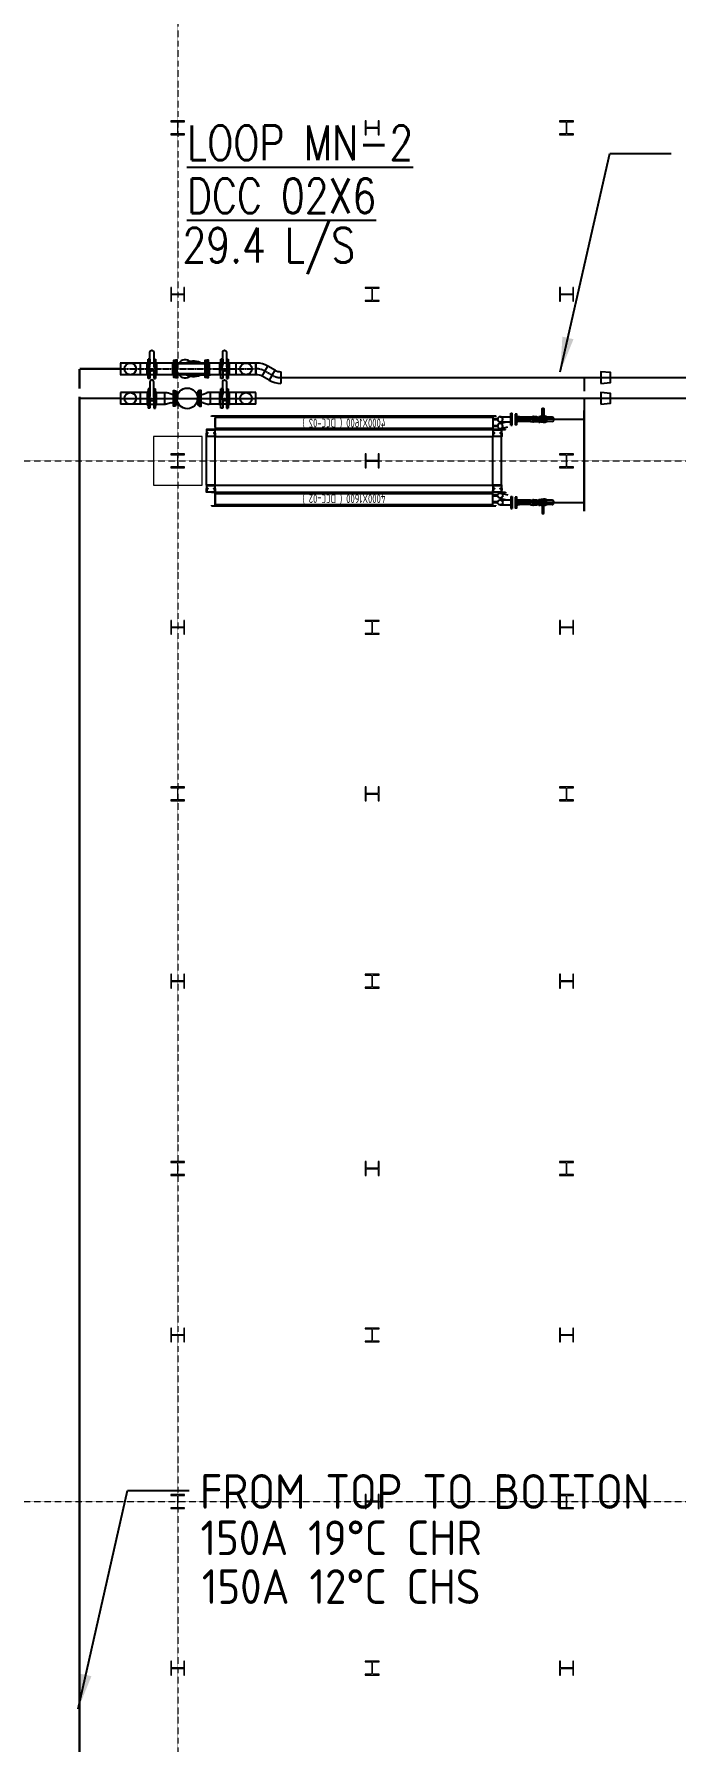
# Model space of a CAD drawing. Extents: x -32000 to 363140, y -29000 to 144266.
# Drawn here: x 99933 to 109173, y 41537 to 66150 of the extents above; entities that cross this region are included whole.
import ezdxf
from ezdxf.enums import TextEntityAlignment as Align

# ---------------------------------------------------------------- set-up
doc = ezdxf.new("R2010")
doc.units = 0
doc.header["$LTSCALE"] = 10
for name, pattern in [('H12PL25$0$JJP_三點線', [0.9, 0.3, -0.15, 0, -0.15, 0, -0.15, 0, -0.15]), ('XFM1P20-200k$0$CENTER2', [1.125, 0.75, -0.125, 0.125, -0.125]), ('XFM1Q20-200k$0$CENTER', [2, 1.25, -0.25, 0.25, -0.25]), ('XFM1Q20-200k$0$CENTER2', [1.125, 0.75, -0.125, 0.125, -0.125])]:
    doc.linetypes.add(name, pattern=pattern)
for name, color, linetype in [('H12PL25$0$S-COL', 252, 'Continuous'), ('H12PL25$0$S-GRID', 252, 'Continuous'), ('XFM1P20-200k$0$$0$M-PIPE-TEXT', 3, 'Continuous'), ('XFM1P20-200k$0$$0$M-PIPE-TEXT-ARROR', 91, 'Continuous'), ('XFM1P20-200k$0$M-PIPE-CHWR20', 110, 'Continuous'), ('XFM1P20-200k$0$M-PIPE-CHWS12', 130, 'Continuous'), ('XFM1P20-200k$0$M-PIPE-CHWS12_CL', 132, 'XFM1P20-200k$0$CENTER2'), ('XFM1Q20-200k$0$12P7-M-SUP-DCC-L1', 7, 'Continuous'), ('XFM1Q20-200k$0$C-CDCC', 22, 'Continuous'), ('XFM1Q20-200k$0$M-CWTR-TEXT', 4, 'Continuous'), ('XFM1Q20-200k$0$M-PIPE-CHWR20', 110, 'Continuous'), ('XFM1Q20-200k$0$M-PIPE-CHWS12', 130, 'Continuous'), ('XFM1Q20-200k$0$M-PIPE-CHWS12_CL', 132, 'XFM1Q20-200k$0$CENTER2'), ('XFM1Q20-200k$0$MAU&DCC Valve Station$0$M-CWTR-VAVE', 4, 'Continuous'), ('XFM1Q20-200k$0$U-PCW-V', 2, 'Continuous')]:
    doc.layers.add(name, color=color, linetype=linetype)
doc.styles.add('XFM1P20-200k$0$$0$aa-txt', font='isocp.shx', dxfattribs={"bigfont": 'chineset.shx'})
doc.styles.add('XFM1Q20-200k$0$12P7-XCM2P10$0$AA-TXT', font='simplex.shx', dxfattribs={"bigfont": 'china.shx'})
doc.styles.add('XFM1Q20-200k$0$aa-txt', font='isocp.shx', dxfattribs={"bigfont": 'chineset.shx'})
doc.dimstyles.new('XFM1P20-200k$0$$0$adim-200', dxfattribs={"dimscale": 200, "dimtxt": 0.3, "dimasz": 2.5, "dimexe": 0.1, "dimexo": 0.5, "dimgap": 0.15, "dimtad": 0, "dimdec": 4, "dimzin": 3, "dimdsep": 46, "dimtxsty": 'XFM1P20-200k$0$$0$aa-txt', "dimcen": 2.5, "dimclrd": 256, "dimclre": 256, "dimclrt": 256, "dimadec": 0, "dimazin": 0, "dimtfac": 1, "dimtdec": 4, "dimtmove": 0, "dimatfit": 3, "dimfxl": 1, "dimtolj": 1, "dimtzin": 0, "dimarcsym": 0})

# ---------------------------------------------------------------- blocks, each defined once
blk = doc.blocks.new('H12PL25')
at = {"layer": 'H12PL25$0$S-COL', "lineweight": 0, "flags": 128}
for points in [[(102100, 64700), (102100, 64712), (102017, 64712, -0.41421356), (102004, 64725), (102004, 64875, -0.41421356), (102017, 64888), (102100, 64888), (102100, 64900), (101900, 64900), (101900, 64888), (101983, 64888, -0.41421356), (101996, 64875), (101996, 64725, -0.41421356), (101983, 64712), (101900, 64712), (101900, 64700)], [(104900, 64900), (104888, 64900), (104888, 64817, -0.41421356), (104875, 64804), (104725, 64804, -0.41421356), (104712, 64817), (104712, 64900), (104700, 64900), (104700, 64700), (104712, 64700), (104712, 64783, -0.41421356), (104725, 64796), (104875, 64796, -0.41421356), (104888, 64783), (104888, 64700), (104900, 64700)], [(107700, 64700), (107700, 64712), (107617, 64712, -0.41421356), (107604, 64725), (107604, 64875, -0.41421356), (107617, 64888), (107700, 64888), (107700, 64900), (107500, 64900), (107500, 64888), (107583, 64888, -0.41421356), (107596, 64875), (107596, 64725, -0.41421356), (107583, 64712), (107500, 64712), (107500, 64700)], [(102100, 62500), (102088, 62500), (102088, 62417, -0.41421356), (102075, 62404), (101925, 62404, -0.41421356), (101912, 62417), (101912, 62500), (101900, 62500), (101900, 62300), (101912, 62300), (101912, 62383, -0.41421356), (101925, 62396), (102075, 62396, -0.41421356), (102088, 62383), (102088, 62300), (102100, 62300)], [(104900, 62300), (104900, 62312), (104817, 62312, -0.41421356), (104804, 62325), (104804, 62475, -0.41421356), (104817, 62488), (104900, 62488), (104900, 62500), (104700, 62500), (104700, 62488), (104783, 62488, -0.41421356), (104796, 62475), (104796, 62325, -0.41421356), (104783, 62312), (104700, 62312), (104700, 62300)], [(107700, 62500), (107688, 62500), (107688, 62417, -0.41421356), (107675, 62404), (107525, 62404, -0.41421356), (107512, 62417), (107512, 62500), (107500, 62500), (107500, 62300), (107512, 62300), (107512, 62383, -0.41421356), (107525, 62396), (107675, 62396, -0.41421356), (107688, 62383), (107688, 62300), (107700, 62300)], [(102100, 59900), (102100, 59912), (102017, 59912, -0.41421356), (102004, 59925), (102004, 60075, -0.41421356), (102017, 60088), (102100, 60088), (102100, 60100), (101900, 60100), (101900, 60088), (101983, 60088, -0.41421356), (101996, 60075), (101996, 59925, -0.41421356), (101983, 59912), (101900, 59912), (101900, 59900)], [(104900, 60100), (104888, 60100), (104888, 60017, -0.41421356), (104875, 60004), (104725, 60004, -0.41421356), (104712, 60017), (104712, 60100), (104700, 60100), (104700, 59900), (104712, 59900), (104712, 59983, -0.41421356), (104725, 59996), (104875, 59996, -0.41421356), (104888, 59983), (104888, 59900), (104900, 59900)], [(107700, 59900), (107700, 59912), (107617, 59912, -0.41421356), (107604, 59925), (107604, 60075, -0.41421356), (107617, 60088), (107700, 60088), (107700, 60100), (107500, 60100), (107500, 60088), (107583, 60088, -0.41421356), (107596, 60075), (107596, 59925, -0.41421356), (107583, 59912), (107500, 59912), (107500, 59900)], [(102100, 57700), (102088, 57700), (102088, 57617, -0.41421356), (102075, 57604), (101925, 57604, -0.41421356), (101912, 57617), (101912, 57700), (101900, 57700), (101900, 57500), (101912, 57500), (101912, 57583, -0.41421356), (101925, 57596), (102075, 57596, -0.41421356), (102088, 57583), (102088, 57500), (102100, 57500)], [(104900, 57500), (104900, 57512), (104817, 57512, -0.41421356), (104804, 57525), (104804, 57675, -0.41421356), (104817, 57688), (104900, 57688), (104900, 57700), (104700, 57700), (104700, 57688), (104783, 57688, -0.41421356), (104796, 57675), (104796, 57525, -0.41421356), (104783, 57512), (104700, 57512), (104700, 57500)], [(107700, 57700), (107688, 57700), (107688, 57617, -0.41421356), (107675, 57604), (107525, 57604, -0.41421356), (107512, 57617), (107512, 57700), (107500, 57700), (107500, 57500), (107512, 57500), (107512, 57583, -0.41421356), (107525, 57596), (107675, 57596, -0.41421356), (107688, 57583), (107688, 57500), (107700, 57500)], [(102100, 55100), (102100, 55112), (102017, 55112, -0.41421356), (102004, 55125), (102004, 55275, -0.41421356), (102017, 55288), (102100, 55288), (102100, 55300), (101900, 55300), (101900, 55288), (101983, 55288, -0.41421356), (101996, 55275), (101996, 55125, -0.41421356), (101983, 55112), (101900, 55112), (101900, 55100)], [(104900, 55300), (104888, 55300), (104888, 55217, -0.41421356), (104875, 55204), (104725, 55204, -0.41421356), (104712, 55217), (104712, 55300), (104700, 55300), (104700, 55100), (104712, 55100), (104712, 55183, -0.41421356), (104725, 55196), (104875, 55196, -0.41421356), (104888, 55183), (104888, 55100), (104900, 55100)], [(107700, 55100), (107700, 55112), (107617, 55112, -0.41421356), (107604, 55125), (107604, 55275, -0.41421356), (107617, 55288), (107700, 55288), (107700, 55300), (107500, 55300), (107500, 55288), (107583, 55288, -0.41421356), (107596, 55275), (107596, 55125, -0.41421356), (107583, 55112), (107500, 55112), (107500, 55100)], [(102100, 52600), (102088, 52600), (102088, 52517, -0.41421356), (102075, 52504), (101925, 52504, -0.41421356), (101912, 52517), (101912, 52600), (101900, 52600), (101900, 52400), (101912, 52400), (101912, 52483, -0.41421356), (101925, 52496), (102075, 52496, -0.41421356), (102088, 52483), (102088, 52400), (102100, 52400)], [(104900, 52400), (104900, 52412), (104817, 52412, -0.41421356), (104804, 52425), (104804, 52575, -0.41421356), (104817, 52588), (104900, 52588), (104900, 52600), (104700, 52600), (104700, 52588), (104783, 52588, -0.41421356), (104796, 52575), (104796, 52425, -0.41421356), (104783, 52412), (104700, 52412), (104700, 52400)], [(107700, 52600), (107688, 52600), (107688, 52517, -0.41421356), (107675, 52504), (107525, 52504, -0.41421356), (107512, 52517), (107512, 52600), (107500, 52600), (107500, 52400), (107512, 52400), (107512, 52483, -0.41421356), (107525, 52496), (107675, 52496, -0.41421356), (107688, 52483), (107688, 52400), (107700, 52400)], [(102100, 49700), (102100, 49712), (102017, 49712, -0.41421356), (102004, 49725), (102004, 49875, -0.41421356), (102017, 49888), (102100, 49888), (102100, 49900), (101900, 49900), (101900, 49888), (101983, 49888, -0.41421356), (101996, 49875), (101996, 49725, -0.41421356), (101983, 49712), (101900, 49712), (101900, 49700)], [(104900, 49900), (104888, 49900), (104888, 49817, -0.41421356), (104875, 49804), (104725, 49804, -0.41421356), (104712, 49817), (104712, 49900), (104700, 49900), (104700, 49700), (104712, 49700), (104712, 49783, -0.41421356), (104725, 49796), (104875, 49796, -0.41421356), (104888, 49783), (104888, 49700), (104900, 49700)], [(107700, 49700), (107700, 49712), (107617, 49712, -0.41421356), (107604, 49725), (107604, 49875, -0.41421356), (107617, 49888), (107700, 49888), (107700, 49900), (107500, 49900), (107500, 49888), (107583, 49888, -0.41421356), (107596, 49875), (107596, 49725, -0.41421356), (107583, 49712), (107500, 49712), (107500, 49700)], [(102100, 47500), (102088, 47500), (102088, 47417, -0.41421356), (102075, 47404), (101925, 47404, -0.41421356), (101912, 47417), (101912, 47500), (101900, 47500), (101900, 47300), (101912, 47300), (101912, 47383, -0.41421356), (101925, 47396), (102075, 47396, -0.41421356), (102088, 47383), (102088, 47300), (102100, 47300)], [(104900, 47300), (104900, 47312), (104817, 47312, -0.41421356), (104804, 47325), (104804, 47475, -0.41421356), (104817, 47488), (104900, 47488), (104900, 47500), (104700, 47500), (104700, 47488), (104783, 47488, -0.41421356), (104796, 47475), (104796, 47325, -0.41421356), (104783, 47312), (104700, 47312), (104700, 47300)], [(107700, 47500), (107688, 47500), (107688, 47417, -0.41421356), (107675, 47404), (107525, 47404, -0.41421356), (107512, 47417), (107512, 47500), (107500, 47500), (107500, 47300), (107512, 47300), (107512, 47383, -0.41421356), (107525, 47396), (107675, 47396, -0.41421356), (107688, 47383), (107688, 47300), (107700, 47300)], [(102100, 44900), (102100, 44912), (102017, 44912, -0.41421356), (102004, 44925), (102004, 45075, -0.41421356), (102017, 45088), (102100, 45088), (102100, 45100), (101900, 45100), (101900, 45088), (101983, 45088, -0.41421356), (101996, 45075), (101996, 44925, -0.41421356), (101983, 44912), (101900, 44912), (101900, 44900)], [(104900, 45100), (104888, 45100), (104888, 45017, -0.41421356), (104875, 45004), (104725, 45004, -0.41421356), (104712, 45017), (104712, 45100), (104700, 45100), (104700, 44900), (104712, 44900), (104712, 44983, -0.41421356), (104725, 44996), (104875, 44996, -0.41421356), (104888, 44983), (104888, 44900), (104900, 44900)], [(107700, 44900), (107700, 44912), (107617, 44912, -0.41421356), (107604, 44925), (107604, 45075, -0.41421356), (107617, 45088), (107700, 45088), (107700, 45100), (107500, 45100), (107500, 45088), (107583, 45088, -0.41421356), (107596, 45075), (107596, 44925, -0.41421356), (107583, 44912), (107500, 44912), (107500, 44900)], [(102100, 42700), (102088, 42700), (102088, 42617, -0.41421356), (102075, 42604), (101925, 42604, -0.41421356), (101912, 42617), (101912, 42700), (101900, 42700), (101900, 42500), (101912, 42500), (101912, 42583, -0.41421356), (101925, 42596), (102075, 42596, -0.41421356), (102088, 42583), (102088, 42500), (102100, 42500)], [(104900, 42500), (104900, 42512), (104817, 42512, -0.41421356), (104804, 42525), (104804, 42675, -0.41421356), (104817, 42688), (104900, 42688), (104900, 42700), (104700, 42700), (104700, 42688), (104783, 42688, -0.41421356), (104796, 42675), (104796, 42525, -0.41421356), (104783, 42512), (104700, 42512), (104700, 42500)], [(107700, 42700), (107688, 42700), (107688, 42617, -0.41421356), (107675, 42604), (107525, 42604, -0.41421356), (107512, 42617), (107512, 42700), (107500, 42700), (107500, 42500), (107512, 42500), (107512, 42583, -0.41421356), (107525, 42596), (107675, 42596, -0.41421356), (107688, 42583), (107688, 42500), (107700, 42500)]]:
    blk.add_lwpolyline(points, format="xyb", close=True, dxfattribs=at)
blk.add_lwpolyline([(101650, 59650), (102350, 59650), (102350, 60350), (101650, 60350)], close=True, dxfattribs=at)
at = {"layer": 'H12PL25$0$S-GRID', "linetype": 'H12PL25$0$JJP_三點線', "lineweight": 0}
for p, q in [((102000, 128250), (102000, -28000)), ((-29000, 60000), (289600, 60000)), ((-29000, 45000), (289600, 45000))]:
    blk.add_line(p, q, dxfattribs=at)
blk = doc.blocks.new('XFM1Q20-200k$0$A$C858cf4fa')
at = {"layer": 'XFM1Q20-200k$0$C-CDCC'}
for p, q in [((-149, 62), (-149, 237)), ((-131, 237), (-149, 237)), ((-131, 62), (-149, 62)), ((-131, 62), (-131, 237)), ((22, 186), (-131, 186)), ((20, 113), (-131, 113)), ((11, 16), (-87, 42)), ((31, 86), (-68, 113)), ((-55, 0), (-55, 10)), ((4176, 0), (-55, 0)), ((59, 155), (125, 155)), ((59, 143), (125, 143)), ((59, 57), (125, 57)), ((59, 45), (125, 45)), ((85, 200), (85, 190)), ((4176, 200), (85, 200)), ((125, 200), (125, 0)), ((4126, 180), (125, 180)), ((4126, 20), (125, 20)), ((4126, 200), (4126, 0)), ((4126, 200), (4126, 0)), ((4126, 36), (4126, 164)), ((4176, 190), (4176, 200)), ((4176, 10), (4176, 0))]:
    blk.add_line(p, q, dxfattribs=at)
for centre in [(22, 149), (22, 51)]:
    blk.add_circle(centre, 36.5, dxfattribs=at)
at = {"layer": 'XFM1Q20-200k$0$C-CDCC', "style": 'XFM1Q20-200k$0$aa-txt', "width": 0.8}
blk.add_text('4000X1600 ( DCC-02 )', height=125, dxfattribs=at).set_placement((2270, 96), align=Align.MIDDLE)
blk = doc.blocks.new('XFM1Q20-200k$0$A$Cb56c667e')
at = {"layer": 'XFM1Q20-200k$0$12P7-M-SUP-DCC-L1'}
for points in [[(46, 135), (0, 116), (47, 0), (93, 19), (86, 37), (83, 36), (89, 20), (49, 4), (4, 114), (45, 130), (51, 115), (54, 116)], [(46, 135), (93, 153), (140, 37), (93, 19), (86, 37), (89, 38), (95, 23), (135, 39), (91, 149), (51, 133), (57, 117), (54, 116)]]:
    blk.add_lwpolyline(points, close=True, dxfattribs=at)
blk = doc.blocks.new('XFM1Q20-200k$0$R6-4')
for p, q in [((-5.7, 0), (5.7, 0)), ((-5.7, 0), (-5.7, -1)), ((-8.4, -14), (-8.4, -12.4)), ((8.4, -14), (-8.4, -14)), ((-6.2, -4.1), (-7.9, -9.3)), ((5.7, 0), (5.7, -1)), ((6.2, -4.1), (7.9, -9.3)), ((8.4, -14), (8.4, -12.4))]:
    blk.add_line(p, q)
for centre, start, end in [((1.6, -12.4), 161.7321, 180), ((-15.7, -1), 341.7321, 0), ((15.7, -1), 180, 198.2679), ((-1.6, -12.4), 0, 18.2679)]:
    blk.add_arc(centre, 10, start, end)
blk = doc.blocks.new('XFM1Q20-200k$0$BV-150V-T1')
at = {"color": 0, "linetype": 'ByBlock'}
for p, q in [((-5.2, 9.6), (-6.7, 9.6)), ((-6.7, -9.6), (-6.7, 9.6)), ((-2.7, 14), (-5.2, 14)), ((-5.2, -14), (-5.2, 14)), ((2.7, 14), (5.2, 14)), ((5.2, 14), (5.2, -14)), ((5.2, 9.6), (6.7, 9.6)), ((6.7, 9.6), (6.7, -9.6)), ((-5.2, -9.6), (-6.7, -9.6)), ((-2.7, -14), (-5.2, -14)), ((2.7, -8.4), (-2.7, -8.4)), ((2.7, -14), (5.2, -14)), ((5.2, -9.6), (6.7, -9.6))]:
    blk.add_line(p, q, dxfattribs=at)
blk.add_lwpolyline([(-2.7, 7.5), (-2.7, 24, -1), (2.7, 24), (2.7, 7.7, 0.028765), (2.9, 4.2), (3.3, 0.3, -1.044614), (-3.3, 0), (-2.9, 4.1, 0.028765)], format="xyb", close=True, dxfattribs=at)
for points in [[(-2.7, 14), (-2.7, 6.1)], [(2.7, 14), (2.7, 6.3)], [(-2.7, -2), (-2.7, -14)], [(2.7, -2), (2.7, -14)]]:
    blk.add_lwpolyline(points, dxfattribs=at)
blk = doc.blocks.new('XFM1Q20-200k$0$YS-05-B')
at = {"layer": 'XFM1Q20-200k$0$U-PCW-V', "color": 0}
for p, q in [((46.4, 7.4), (6.3, 7.4)), ((46.4, -7.4), (6.3, -7.4))]:
    blk.add_line(p, q, dxfattribs=at)
for points in [[(1.4, -8.2), (0, -8.2), (0, 8.2), (1.4, 8.2)], [(3.8, -12.6), (1.4, -12.6), (1.4, 12.6), (3.8, 12.6), (3.8, -12.6)], [(3.8, -12.6), (6.2, -12.6), (6.2, 12.6), (3.8, 12.6), (3.8, -12.6)], [(48.8, -12.6), (46.4, -12.6), (46.4, 12.6), (48.8, 12.6), (48.8, -12.6)], [(48.8, -12.6), (51.2, -12.6), (51.2, 12.6), (48.8, 12.6), (48.8, -12.6)], [(51.2, -8.2), (52.6, -8.2), (52.6, 8.2), (51.2, 8.2)]]:
    blk.add_lwpolyline(points, dxfattribs=at)
for points in [[(16.1, 12.9, 0.133256), (12.8, 12, 0.106756), (9.7, 9.1, 0.036777), (8.7, 7.4, 0.036777)], [(24.6, 10.4, 0.064337), (22.5, 12, 0.133256), (19.2, 12.9)], [(8.7, -7.4, 0.036777), (9.7, -9.1, 0.106756), (12.8, -12, 0.133256), (16.1, -12.9)], [(19.2, -12.9, 0.133256), (22.5, -12, 0.064337), (24.6, -10.4, 0.064337)]]:
    blk.add_lwpolyline(points, format="xyb", dxfattribs=at)
for centre, radius, start, end in [((17.7, 3.6), 9.45, 80.5245, 99.4755), ((24.8, 0), 10.1, 121.7693, 132.5173), ((29.9, -12), 23, 57.3698, 116.9234), ((17.7, -3.6), 9.45, 260.5245, 279.4755), ((24.8, 0), 10.1, 227.4827, 238.2307), ((29.9, 12), 23, 243.0766, 302.6302)]:
    blk.add_arc(centre, radius, start, end, dxfattribs=at)
blk = doc.blocks.new('XFM1Q20-200k')
at = {"layer": 'XFM1Q20-200k$0$12P7-M-SUP-DCC-L1'}
for p, q in [((102414, 59650), (102414, 60350)), ((102539, 60450), (106540, 60450)), ((102539, 59650), (102539, 60350)), ((102539, 60350), (106540, 60350)), ((106540, 59650), (106540, 60350)), ((106665, 59650), (106665, 60350)), ((102539, 59650), (106540, 59650)), ((102539, 59550), (106540, 59550))]:
    blk.add_line(p, q, dxfattribs=at)
at = {"layer": 'XFM1Q20-200k$0$M-PIPE-CHWR20'}
for p, q in [((101560, 60984, 0), (101174, 60984, 0)), ((101174, 60984, 0), (101174, 60816, 0)), ((101174, 60900, 0), (103127, 60900, 0)), ((101560, 60816, 0), (101174, 60816, 0)), ((101460, 60984, 0), (101460, 60816, 0)), ((101691, 60984, 0), (101805, 60984, 0)), ((101691, 60816, 0), (101805, 60816, 0)), ((101962, 60978, 0), (101962, 60903, 0)), ((101964, 60978, 0), (101962, 60978, 0)), ((101962, 60827, 0), (101962, 60903, 0)), ((101964, 60827, 0), (101962, 60827, 0)), ((101964, 61008, 0), (101964, 60903, 0)), ((101964, 61008, 0), (101979, 61008, 0)), ((101964, 60798, 0), (101964, 60903, 0)), ((101964, 60798, 0), (101979, 60798, 0)), ((101979, 61008, 0), (101979, 60903, 0)), ((101980, 61007, 0), (101979, 61008, 0)), ((101979, 60798, 0), (101979, 60903, 0)), ((101980, 60799, 0), (101979, 60798, 0)), ((101980, 60903, 0), (101980, 61007, 0)), ((101980, 60903, 0), (101980, 60799, 0)), ((101995, 60973, 0), (101982, 60973, 0)), ((101990, 60833, 0), (101982, 60833, 0)), ((101990, 60833, 0), (101990, 60973, 0)), ((102284, 60967, 0), (102284, 60903, 0)), ((102284, 60833, 0), (102284, 60903, 0)), ((102284, 60833, 0), (102294, 60833, 0)), ((102286, 60973, 0), (102294, 60973, 0)), ((102296, 61007, 0), (102297, 61008, 0)), ((102296, 60903, 0), (102296, 61007, 0)), ((102296, 60903, 0), (102296, 60799, 0)), ((102296, 60799, 0), (102297, 60798, 0)), ((102297, 61008, 0), (102297, 60903, 0)), ((102312, 61008, 0), (102297, 61008, 0)), ((102297, 60798, 0), (102297, 60903, 0)), ((102312, 60798, 0), (102297, 60798, 0)), ((102312, 61008, 0), (102312, 60903, 0)), ((102312, 60978, 0), (102314, 60978, 0)), ((102312, 60798, 0), (102312, 60903, 0)), ((102312, 60827, 0), (102314, 60827, 0)), ((102314, 60978, 0), (102314, 60903, 0)), ((102314, 60827, 0), (102314, 60903, 0)), ((103127, 60984, 0), (102467, 60984, 0)), ((103127, 60816, 0), (102467, 60816, 0)), ((102842, 60816, 0), (102842, 60984, 0)), ((103127, 60816, 0), (103127, 60984, 0))]:
    blk.add_line(p, q, dxfattribs=at)
at = {"layer": 'XFM1Q20-200k$0$M-PIPE-CHWR20', "elevation": 0}
for points in [[(101961, 61014), (101961, 60786), (101938, 60786), (101938, 61014)], [(102314, 61014), (102314, 60786), (102338, 60786), (102338, 61014)]]:
    blk.add_lwpolyline(points, close=True, dxfattribs=at)
at = {"layer": 'XFM1Q20-200k$0$M-PIPE-CHWR20'}
for centre, radius in [((102138, 60900, 0), 149), ((101317, 60900, 0), 84), ((102984, 60900, 0), 84)]:
    blk.add_circle(centre, radius, dxfattribs=at)
for centre, radius, start, end in [((101982, 60975, 0), 2, 180, 270), ((101982, 60831, 0), 2, 90, 180), ((102005, 60984, 0), 15, 227.6297, 291.3232), ((102005, 60816, 0), 15, 68.6768, 132.3703), ((102271, 60975, 0), 15, 255, 315), ((102271, 60825, 0), 15, 45, 105), ((102271, 60974, 0), 15, 315, 355.3609), ((102271, 60826, 0), 15, 4.6391, 45), ((102294, 60975, 0), 2, 270, 0), ((102294, 60831, 0), 2, 0, 90)]:
    blk.add_arc(centre, radius, start, end, dxfattribs=at)
at = {"layer": 'XFM1Q20-200k$0$M-PIPE-CHWS12'}
for p, q in [((103127, 61410, 0), (101170, 61410, 0)), ((101174, 61410, 0), (101174, 61242, 0)), ((101460, 61410, 0), (101460, 61242, 0)), ((102842, 61242, 0), (102842, 61410, 0)), ((103127, 61242, 0), (103127, 61410, 0)), ((103132, 61242, 0), (103132, 61410, 0)), ((103216, 61219, 0), (103300, 61365, 0)), ((103409, 61302, 0), (103300, 61365, 0)), ((103400, 61307, 0), (103316, 61161, 0)), ((103127, 61242, 0), (101170, 61242, 0)), ((102185, 61242, 0), (102471, 61242, 0)), ((103316, 61161, 0), (103216, 61219, 0)), ((103484, 61284, 0), (103484, 61116, 0))]:
    blk.add_line(p, q, dxfattribs=at)
for centre in [(101317, 61326, 0), (102984, 61326, 0)]:
    blk.add_circle(centre, 84, dxfattribs=at)
for centre, radius, start, end in [((103132, 61074, 0), 336, 60, 90), ((103484, 61452, 0), 168, 240, 270), ((103132, 61074, 0), 168, 60, 90), ((103484, 61452, 0), 336, 240, 270)]:
    blk.add_arc(centre, radius, start, end, dxfattribs=at)
at = {"layer": 'XFM1Q20-200k$0$M-PIPE-CHWS12_CL', "linetype": 'XFM1Q20-200k$0$CENTER'}
for p, q in [((101170, 61326, 0), (103127, 61326, 0)), ((103358, 61234, 0), (103258, 61292, 0))]:
    blk.add_line(p, q, dxfattribs=at)
at = {"layer": 'XFM1Q20-200k$0$M-PIPE-CHWS12_CL'}
for centre, start, end in [((103132, 61074, 0), 60, 90), ((103484, 61452, 0), 240, 270)]:
    blk.add_arc(centre, 252, start, end, dxfattribs=at)
at = {"xscale": -1}
blk.add_blockref('XFM1Q20-200k$0$A$C858cf4fa', (106665, 60450), dxfattribs=at)
at = {"xscale": -1, "rotation": 291.9999999999982}
for p in [(102432, 60307), (106558, 60307)]:
    blk.add_blockref('XFM1Q20-200k$0$A$Cb56c667e', p, dxfattribs=at)
for name, p, rotation in [('XFM1Q20-200k$0$A$Cb56c667e', (102432, 59693), 247.9999999999999), ('XFM1Q20-200k$0$A$Cb56c667e', (106558, 59693), 247.9999999999999), ('XFM1Q20-200k$0$A$C858cf4fa', (106665, 59550), 180)]:
    blk.add_blockref(name, p, dxfattribs=dict(rotation=rotation))
at = {"layer": 'XFM1Q20-200k$0$M-PIPE-CHWR20', "yscale": 10.00000000000002}
for p, xscale, zscale in [((101627, 60900, 0), -10.00000000000002, 10.00000000000001), ((102675, 60900, 0), 10.00000000000002, 10.00000000000002)]:
    blk.add_blockref('XFM1Q20-200k$0$BV-150V-T1', p, dxfattribs=dict(at, xscale=xscale, zscale=zscale))
at = {"layer": 'XFM1Q20-200k$0$M-PIPE-CHWR20'}
for p, xscale, yscale, zscale, rotation in [((101948, 60900, 0), -10.00000000000001, 10.00000000000001, 10.00000000000001, 270), ((102328, 60900, 0), 10, 10, 10, 90)]:
    blk.add_blockref('XFM1Q20-200k$0$R6-4', p, dxfattribs=dict(at, xscale=xscale, yscale=yscale, zscale=zscale, rotation=rotation))
at = {"layer": 'XFM1Q20-200k$0$MAU&DCC Valve Station$0$M-CWTR-VAVE'}
for name, p, xscale, yscale, zscale in [('XFM1Q20-200k$0$BV-150V-T1', (101627, 61326, 0), 10.00000000000001, 10.00000000000001, 10.00000000000001), ('XFM1Q20-200k$0$BV-150V-T1', (102675, 61326, 0), 10.00000000000001, 10.00000000000001, 10.00000000000001), ('XFM1Q20-200k$0$YS-05-B', (101930, 61326, 0), 10, 10, 10)]:
    blk.add_blockref(name, p, dxfattribs=dict(at, xscale=xscale, yscale=yscale, zscale=zscale))
at = {"layer": 'DEFPOINTS', "color": 6, "style": 'XFM1Q20-200k$0$12P7-XCM2P10$0$AA-TXT', "width": 0.8}
blk.add_text('29.4 L/S', height=500, dxfattribs=at).set_placement((102069, 63107, 0), align=Align.MIDDLE_LEFT)
at = {"layer": 'XFM1Q20-200k$0$M-CWTR-TEXT', "style": 'XFM1Q20-200k$0$12P7-XCM2P10$0$AA-TXT', "width": 0.8}
for s, p in [('%%ULOOP MN-2', (102133, 64585, 0)), ('%%UDCC 02X6', (102133, 63820, 0))]:
    blk.add_text(s, height=500, dxfattribs=at).set_placement(p, align=Align.MIDDLE_LEFT)
blk = doc.blocks.new('XFM1P20-200k$0$0BV-50')
for p, q in [((0, -3.1), (0, 2.9)), ((0.3, 3.9), (1.8, 3.9)), ((0.3, 2), (1.8, 2)), ((3.3, 3.7), (2, 3.7)), ((2, -3.9), (2, 3.7)), ((3.4, -4.4), (3.4, 4.1)), ((7.1, 4.2), (3.5, 4.2)), ((5, -2.8), (5, 1.9)), ((7, 2.4), (5.4, 2.4)), ((7.1, 2.4), (7.1, 4.3)), ((8.9, 4.4), (7.2, 4.4)), ((7.4, -2.8), (7.4, 1.9)), ((9, -4.6), (9, 4.3)), ((9.4, 4.4), (9.1, 4.4)), ((9.5, -4.6), (9.5, 4.3)), ((11.3, 3.9), (9.5, 3.9)), ((11.3, 2), (9.5, 2)), ((11.5, -3.1), (11.5, 2.9)), ((0.3, -2.2), (1.8, -2.2)), ((0.3, -4.1), (1.8, -4.1)), ((3.3, -3.9), (2, -3.9)), ((4.8, -4.5), (3.5, -4.5)), ((7.6, -5.4), (4.8, -5.4)), ((8.9, -4.7), (7.6, -4.7)), ((9.4, -4.7), (9.1, -4.7)), ((11.3, -2.2), (9.5, -2.2)), ((11.3, -4.1), (9.5, -4.1))]:
    blk.add_line(p, q)
blk.add_lwpolyline([(6.2, -1.1), (5.3, -0.6), (5.3, 0.4), (6.2, 0.9), (7.1, 0.4), (7.1, -0.6)], close=True)
blk.add_lwpolyline([(5.3, -15.9), (7.1, -15.9, 0.414214), (7.6, -15.5), (7.6, -2.8), (4.8, -2.8), (4.8, -15.5, 0.414214)], format="xyb", close=True)
blk.add_circle((6.2, -0.1), 0.537)
for centre, radius, start, end in [((1.7, 2.9), 1.72, 146.6015, 213.3985), ((7.7, -0.1), 7.74, 164.4227, 195.5773), ((0.3, 2.9), 1.72, 326.6015, 33.3985), ((2.1, 4.1), 0.453, 225.3999, 260.4412), ((-5.7, -0.1), 7.74, 344.4227, 15.5773), ((3.3, 3.8), 0.0945, 270, 0), ((3.5, 4.1), 0.0945, 90, 180), ((6.2, -0.1), 1.96, 128.7372, 231.2628), ((5.4, 1.9), 0.459, 90, 180), ((7, 1.9), 0.459, 0, 90), ((7.2, 4.3), 0.0945, 90, 180), ((6.2, -0.1), 1.96, 308.7372, 51.2628), ((8.9, 4.3), 0.0945, 0, 90), ((9.1, 4.3), 0.0945, 90, 180), ((9.4, 4.3), 0.0945, 0, 90), ((9.8, 2.9), 1.72, 326.6015, 33.3985), ((3.8, -0.1), 7.74, 344.4227, 15.5773), ((1.7, -3.1), 1.72, 146.6015, 213.3985), ((0.3, -3.1), 1.72, 326.6015, 33.3985), ((2.1, -4.3), 0.453, 99.5588, 134.6001), ((3.3, -4), 0.0945, 0, 90), ((3.5, -4.4), 0.0945, 180, 270), ((8.9, -4.6), 0.0945, 270, 0), ((9.1, -4.6), 0.0945, 180, 270), ((9.4, -4.6), 0.0945, 270, 0), ((9.8, -3.1), 1.72, 326.6015, 33.3985)]:
    blk.add_arc(centre, radius, start, end)
blk = doc.blocks.new('XFM1P20-200k$0$005')
h = blk.add_hatch()
h.set_pattern_fill('AR-HBONE', color=256, scale=0.430893, angle=360, style=0)
h.set_pattern_definition([(135, (-2258.2576, -4619.8331), (-8e-16, 2.4374981), [5.1707143, -1.7235714]), (45, (-2259.4764, -4618.6144), (-8e-16, 2.4374981), [5.1707143, -1.7235714])])
h.paths.add_polyline_path([(21.88125, -3.01625), (21.88125, 3.01625), (5.88125, 3.01625), (5.88125, -3.01625)])
edge = h.paths.add_edge_path(flags=17)
edge.add_line((21.88125, 3.01625), (21.88125, -3.01625))
for p, q in [((5.88125, 3.31625), (3, 3.31625)), ((5.88125, 3.31625), (5.88125, -3.31625)), ((21.88125, 3.01625), (5.88125, 3.01625)), ((5.88125, 3.01625), (5.88125, -3.01625)), ((21.88125, 3.31625), (24.7625, 3.31625)), ((21.88125, 3.31625), (21.88125, -3.31625)), ((21.88125, 3.01625), (21.88125, -3.01625)), ((21.88125, -3.01625), (21.88125, 3.01625)), ((28.2625, 3.31625), (24.7625, 3.31625)), ((28.2625, 3.31625), (28.2625, -3.31625)), ((5.88125, -3.31625), (3, -3.31625)), ((21.88125, -3.01625), (5.88125, -3.01625)), ((21.88125, -3.31625), (28.2625, -3.31625)), ((28.2625, -3.31625), (25.38125, -3.31625))]:
    blk.add_line(p, q)
for points in [[(0, -7.6), (0, 7.6), (2.38125, 7.6), (2.38125, -7.6), (0, -7.6)], [(2.38125, 3.8975), (3, 3.8975), (3, -3.8975), (2.38125, -3.8975)]]:
    blk.add_lwpolyline(points)
blk = doc.blocks.new('XFM1P20-200k')
at = {"layer": 'XFM1P20-200k$0$M-PIPE-CHWR20'}
for p, q in [((107416, 60599, 0), (106888, 60599, 0)), ((107168, 60629), (107198, 60629, 0)), ((107168, 60569), (107198, 60569, 0)), ((107393, 60629, 0), (107314, 60629, 0)), ((107393, 60569, 0), (107314, 60569, 0)), ((107416, 60599, 0), (107844, 60599)), ((107854, 59274), (107854, 60726)), ((107416, 59401, 0), (106888, 59401, 0)), ((107168, 59431), (107198, 59431, 0)), ((107168, 59371), (107198, 59371, 0)), ((107393, 59431, 0), (107314, 59431, 0)), ((107393, 59371, 0), (107314, 59371, 0)), ((107416, 59401, 0), (107844, 59401))]:
    blk.add_line(p, q, dxfattribs=at)
at = {"layer": 'XFM1P20-200k$0$M-PIPE-CHWR20', "const_width": 30}
for points in [[(100586, 60925), (100586, 1050)], [(153729, 59331), (153729, 60900), (103127, 60900)], [(107854, 59274), (107854, 60900)]]:
    blk.add_lwpolyline(points, dxfattribs=at)
at = {"layer": 'XFM1P20-200k$0$M-PIPE-CHWR20', "const_width": 30, "elevation": 0}
blk.add_lwpolyline([(101174, 60900), (100586, 60900)], dxfattribs=at)
at = {"layer": 'XFM1P20-200k$0$M-PIPE-CHWR20'}
blk.add_lwpolyline([(108091, 60816), (108231, 60829), (108231, 60971), (108091, 60984)], close=True, dxfattribs=at)
at = {"layer": 'XFM1P20-200k$0$M-PIPE-CHWR20', "elevation": 0}
for points in [[(107116, 60638), (107168, 60638), (107168, 60560), (107116, 60560)], [(107122, 60638), (107116, 60638), (107116, 60560), (107122, 60560)], [(107116, 59440), (107168, 59440), (107168, 59362), (107116, 59362)], [(107122, 59440), (107116, 59440), (107116, 59362), (107122, 59362)]]:
    blk.add_lwpolyline(points, dxfattribs=at)
at = {"layer": 'XFM1P20-200k$0$M-PIPE-CHWR20'}
for centre in [(107393, 60599, 0), (107393, 59401, 0)]:
    blk.add_ellipse(centre, major_axis=(0, 30.2), ratio=0.77704, start_param=3.141593, end_param=6.283185, dxfattribs=at)
at = {"layer": 'XFM1P20-200k$0$M-PIPE-CHWS12', "const_width": 30}
for points in [[(100586, 61326), (100586, 61041)], [(107854, 61001), (107854, 61202)]]:
    blk.add_lwpolyline(points, dxfattribs=at)
at = {"layer": 'XFM1P20-200k$0$M-PIPE-CHWS12', "const_width": 30, "elevation": 0}
for points in [[(101174, 61326), (100586, 61326)], [(153729, 61200), (103484, 61200)]]:
    blk.add_lwpolyline(points, dxfattribs=at)
at = {"layer": 'XFM1P20-200k$0$M-PIPE-CHWS12', "elevation": 0}
blk.add_lwpolyline([(108091, 61116), (108231, 61129), (108231, 61271), (108091, 61284)], close=True, dxfattribs=at)
at = {"layer": 'XFM1P20-200k$0$M-PIPE-CHWS12_CL'}
blk.add_line((103484, 61200, 0), (153729, 61200, 0), dxfattribs=at)
at = {"layer": 'XFM1P20-200k$0$M-PIPE-CHWR20', "xscale": -10, "yscale": 10, "zscale": 10, "rotation": 180}
for name, p in [('XFM1P20-200k$0$005', (106861, 60599)), ('XFM1P20-200k$0$0BV-50', (107198, 60598, 0)), ('XFM1P20-200k$0$005', (106861, 59401))]:
    blk.add_blockref(name, p, dxfattribs=at)
at = {"layer": 'XFM1P20-200k$0$M-PIPE-CHWR20', "xscale": 10, "yscale": 10, "zscale": 10}
blk.add_blockref('XFM1P20-200k$0$0BV-50', (107198, 59402, 0), dxfattribs=at)
at = {"layer": 'XFM1P20-200k$0$$0$M-PIPE-TEXT', "style": 'XFM1P20-200k$0$$0$aa-txt'}
for s, p in [('FROM TOP TO BOTTON', (108797, 45145, 0)), ('150A 19%%DC CHR', (106381, 44478, 0)), ('150A 12%%DC CHS', (106360, 43775, 0))]:
    blk.add_text(s, height=500, dxfattribs=at).set_placement(p, align=Align.MIDDLE_RIGHT)
at = {"layer": 'XFM1P20-200k$0$$0$M-PIPE-TEXT-ARROR'}
for points in [[(107509, 61284, 0), (108222, 64429, 0), (109108, 64429, 0)], [(100567, 42013, 0), (101279, 45158, 0), (102165, 45158, 0)]]:
    blk.add_leader(points, dimstyle='XFM1P20-200k$0$$0$adim-200', dxfattribs=at)

msp = doc.modelspace()

# ---------------------------------------------------------------- block references
msp.add_blockref('H12PL25', (0, 0))

# ---------------------------------------------------------------- next in the draw order: block references
for name in ['XFM1P20-200k', 'XFM1Q20-200k']:
    msp.add_blockref(name, (0, 0))

doc.saveas('drawing.dxf')
